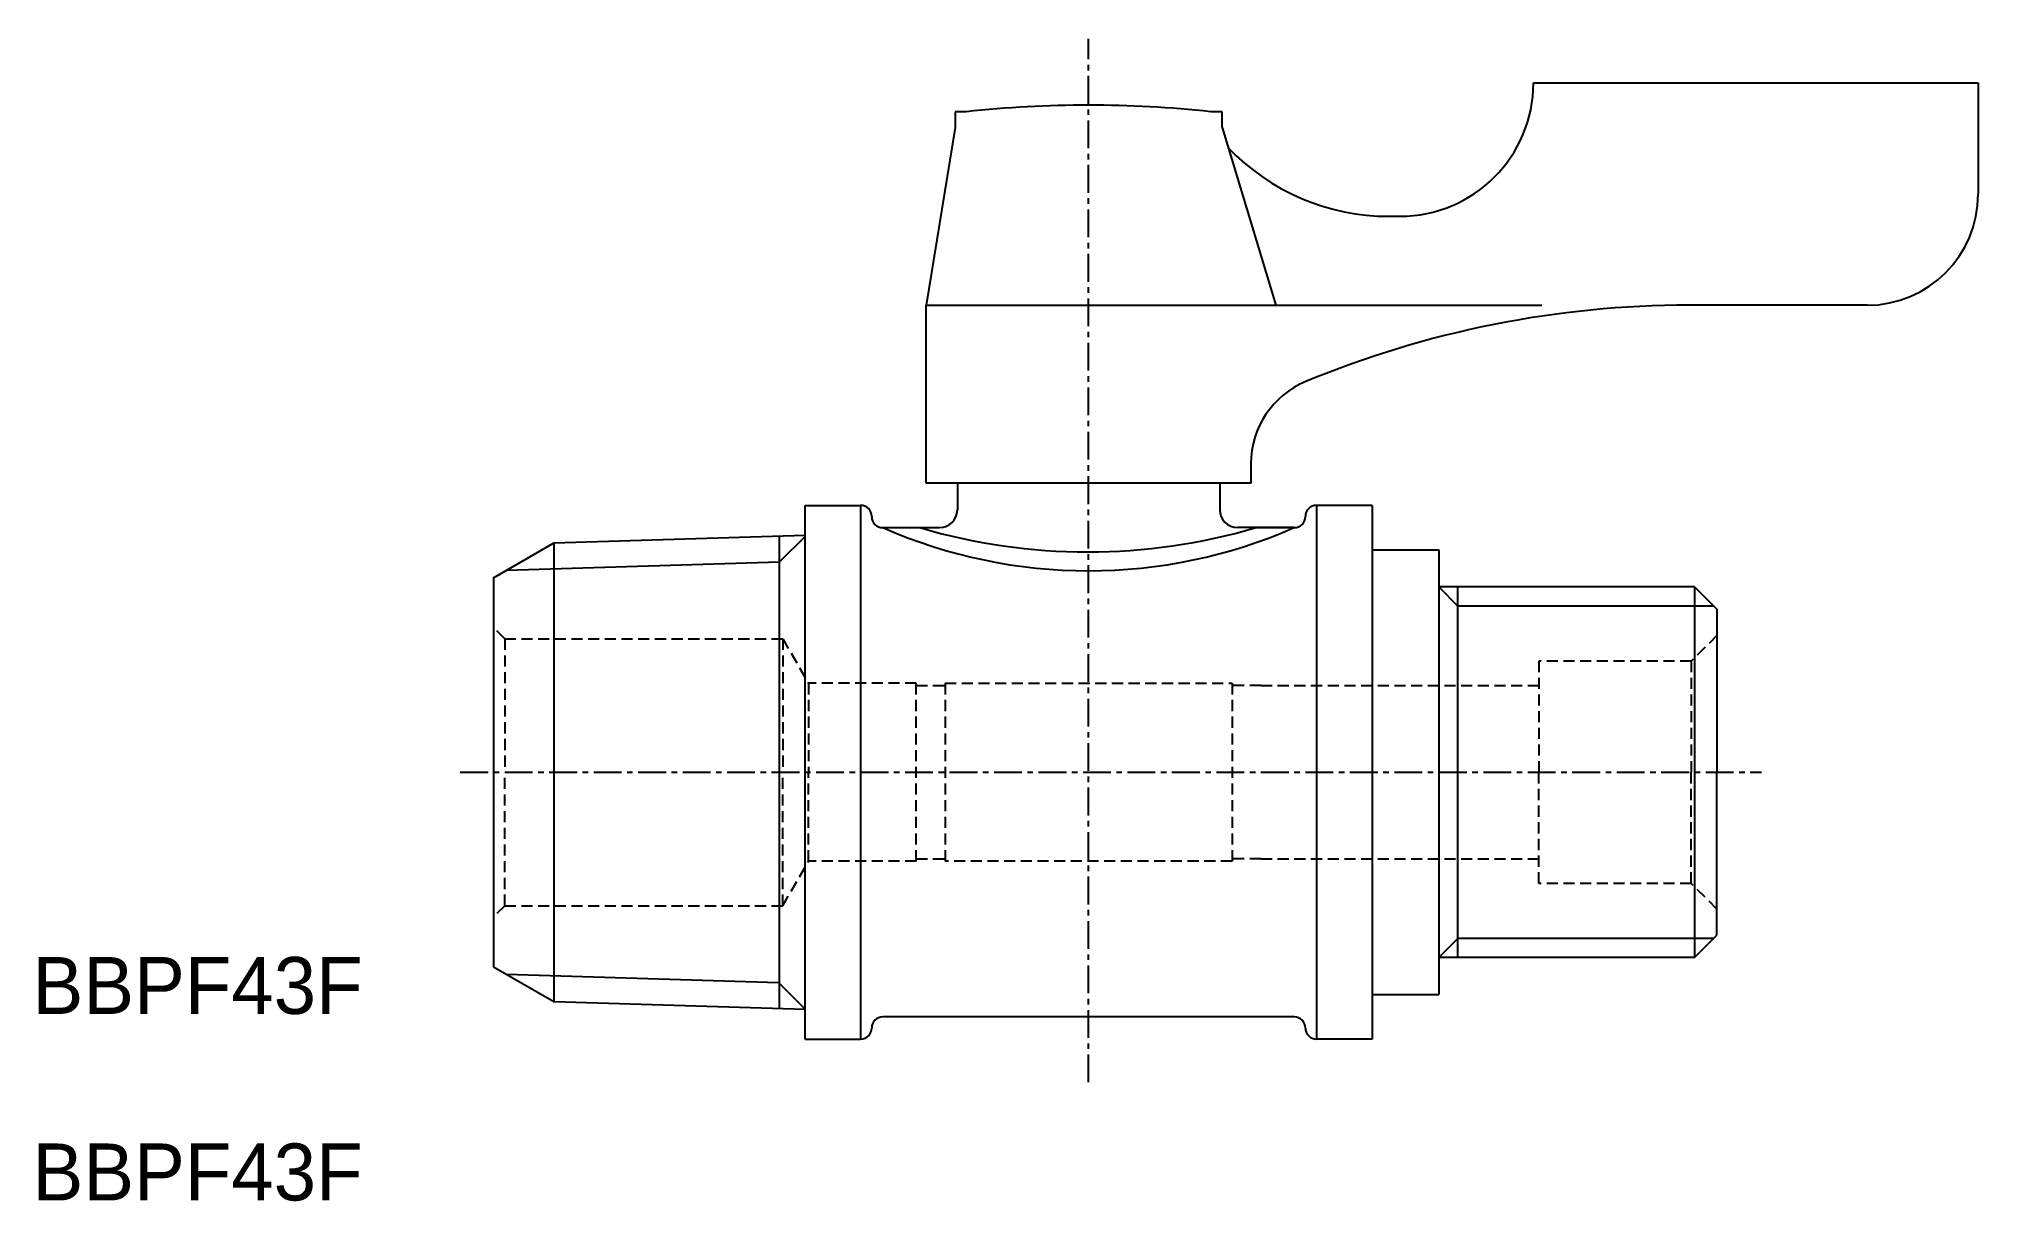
# Model space of a CAD drawing. Extents: x -11 to 393, y -9 to 332.
# Drawn here: x 305.9 to 393.1, y 279.6 to 331.8 of the extents above; entities outside this region: 3.
import ezdxf

# ---------------------------------------------------------------- set-up
doc = ezdxf.new("R2010")
doc.units = 0
doc.linetypes.add('CENTER', pattern=[2, 1.25, -0.25, 0.25, -0.25])
doc.linetypes.add('DASHED', pattern=[0.75, 0.5, -0.25])
doc.layers.get('0').update_dxf_attribs({"linetype": 'CONTINUOUS'})
doc.layers.add('CENTER', color=1, linetype='CENTER')

msp = doc.modelspace()

# ---------------------------------------------------------------- linework, layer by layer
at = {"color": 7, "linetype": 'CONTINUOUS'}
for p, q in [((373.145, 329.855), (393.145, 329.855)), ((373.145, 329.855), (373.145, 329.855)), ((393.145, 329.855), (393.145, 324.855)), ((347.145, 328.555), (347.145, 327.855)), ((347.645, 328.555), (347.145, 328.555)), ((359.145, 328.555), (358.645, 328.555)), ((359.145, 327.855), (359.145, 328.555)), ((347.145, 327.855), (345.845, 319.855)), ((359.145, 327.855), (361.568, 319.855)), ((366.645, 323.855), (367.145, 323.855)), ((345.812, 319.855), (373.525, 319.855)), ((345.845, 311.855), (345.845, 319.855)), ((388.145, 319.855), (380.145, 319.855)), ((360.445, 312.73), (360.445, 311.855)), ((360.445, 311.855), (345.845, 311.855)), ((347.245, 311.855), (347.245, 310.655)), ((359.045, 311.855), (359.045, 310.655)), ((340.395, 286.855), (340.395, 310.855)), ((340.395, 310.855), (342.895, 310.855)), ((342.895, 310.855), (342.895, 286.855)), ((365.895, 310.855), (363.395, 310.855)), ((363.395, 310.855), (363.395, 286.855)), ((365.895, 310.855), (365.895, 286.855)), ((343.395, 310.355), (343.395, 310.355)), ((343.895, 309.855), (346.445, 309.855)), ((343.895, 309.855), (345.559, 309.855)), ((362.395, 309.855), (359.845, 309.855)), ((360.661, 309.855), (362.395, 309.855)), ((362.895, 310.355), (362.895, 310.355)), ((326.395, 307.605), (329.059, 309.143)), ((329.059, 309.143), (329.098, 309.165)), ((329.098, 309.165), (340.395, 309.511)), ((329.098, 309.165), (329.098, 288.544)), ((339.253, 288.233), (339.253, 309.476)), ((365.895, 308.855), (368.895, 308.855)), ((368.895, 308.855), (368.895, 288.855)), ((326.395, 307.605), (326.395, 290.105)), ((380.395, 307.186), (368.895, 307.186)), ((369.751, 290.524), (369.751, 307.186)), ((380.395, 307.186), (380.395, 290.524)), ((380.395, 307.186), (381.395, 306.186)), ((381.395, 306.186), (381.395, 298.855)), ((381.395, 291.524), (381.395, 298.855)), ((380.395, 290.524), (381.395, 291.524)), ((365.895, 290.755), (365.895, 289.855)), ((380.395, 290.524), (368.895, 290.524)), ((326.395, 290.105), (329.098, 288.544)), ((365.895, 288.855), (368.895, 288.855)), ((329.098, 288.544), (340.395, 288.198)), ((362.395, 287.855), (343.895, 287.855)), ((343.395, 287.355), (343.395, 287.355)), ((362.895, 287.355), (362.895, 287.355)), ((340.395, 286.855), (342.895, 286.855)), ((365.895, 286.855), (363.395, 286.855))]:
    msp.add_line(p, q, dxfattribs=at)
at = {"color": 3, "linetype": 'CONTINUOUS'}
for p, q in [((340.395, 309.456), (339.253, 308.314)), ((326.973, 307.938), (339.253, 308.314)), ((368.895, 307.186), (369.751, 306.33)), ((381.251, 306.33), (369.751, 306.33)), ((368.895, 290.524), (369.751, 291.38)), ((381.251, 291.38), (369.751, 291.38)), ((326.973, 289.771), (339.196, 289.397)), ((340.395, 288.198), (339.196, 289.397))]:
    msp.add_line(p, q, dxfattribs=at)
at = {"color": 3, "linetype": 'DASHED'}
for p, q in [((326.895, 304.855), (326.395, 305.355)), ((326.895, 304.855), (339.395, 304.855)), ((326.895, 304.855), (326.895, 298.855)), ((339.395, 304.855), (340.55, 302.855)), ((339.395, 304.855), (339.395, 298.855)), ((381.395, 305.005), (380.245, 303.855)), ((380.245, 303.855), (373.395, 303.855)), ((373.395, 303.855), (373.395, 298.855)), ((380.245, 303.855), (380.245, 298.855)), ((345.395, 302.855), (340.55, 302.855)), ((340.55, 302.855), (340.55, 298.855)), ((345.395, 294.855), (345.395, 302.855)), ((345.395, 302.755), (346.695, 302.755)), ((346.695, 302.855), (346.695, 294.855)), ((346.695, 302.855), (359.595, 302.855)), ((359.595, 302.855), (359.595, 294.855)), ((360.895, 302.755), (359.595, 302.755)), ((360.895, 302.755), (373.395, 302.755)), ((326.895, 292.855), (326.895, 298.855)), ((339.395, 292.855), (339.395, 298.855)), ((340.55, 294.855), (340.55, 298.855)), ((373.395, 293.855), (373.395, 298.855)), ((380.245, 293.855), (380.245, 298.855)), ((339.395, 292.855), (340.55, 294.855)), ((345.395, 294.855), (340.55, 294.855)), ((345.395, 294.955), (346.695, 294.955)), ((359.595, 294.855), (346.695, 294.855)), ((360.895, 294.955), (359.595, 294.955)), ((360.895, 294.955), (373.395, 294.955)), ((380.245, 293.855), (373.395, 293.855)), ((381.395, 292.705), (380.245, 293.855)), ((326.895, 292.855), (326.395, 292.355)), ((326.895, 292.855), (339.395, 292.855))]:
    msp.add_line(p, q, dxfattribs=at)
at = {"color": 7, "linetype": 'CONTINUOUS'}
for centre, radius, start, end in [((367.145, 329.855), 6, 270, 0), ((353.145, 278.288), 50.567, 83.75574, 96.24426), ((366.645, 333.855), 10, 223.76009, 270), ((388.145, 324.855), 5, 270, 0), ((380.145, 274.855), 45, 90, 112.5151), ((364.445, 312.73), 4, 112.5151, 180), ((342.895, 310.355), 0.5, 0, 90), ((346.445, 310.655), 0.8, 270, 0), ((359.845, 310.655), 0.8, 180, 270), ((363.395, 310.355), 0.5, 90, 180), ((343.895, 310.355), 0.5, 180, 270), ((353.145, 330.948), 23.032, 246.32105, 293.67895), ((353.11, 335.354), 26.594, 253.50407, 286.49593), ((362.395, 310.355), 0.5, 270, 0), ((343.895, 287.355), 0.5, 90, 180), ((362.395, 287.355), 0.5, 0, 90), ((342.895, 287.355), 0.5, 270, 0), ((363.395, 287.355), 0.5, 180, 270)]:
    msp.add_arc(centre, radius, start, end, dxfattribs=at)
for p in [(127.712, 68.373), (127.712, 68.373), (-10.988, -9.264)]:
    msp.add_point(p, dxfattribs=at)
at = {"layer": 'CENTER', "color": 1, "linetype": 'CENTER'}
for p, q in [((353.145, 284.914), (353.145, 331.837)), ((324.895, 298.855), (383.395, 298.855))]:
    msp.add_line(p, q, dxfattribs=at)

# ---------------------------------------------------------------- texts
at = {"color": 7, "linetype": 'CONTINUOUS'}
for p in [(305.663, 287.988), (305.663, 279.602)]:
    msp.add_text('BBPF43F', height=2.5597, dxfattribs=at).set_placement(p)

doc.saveas('drawing.dxf')
